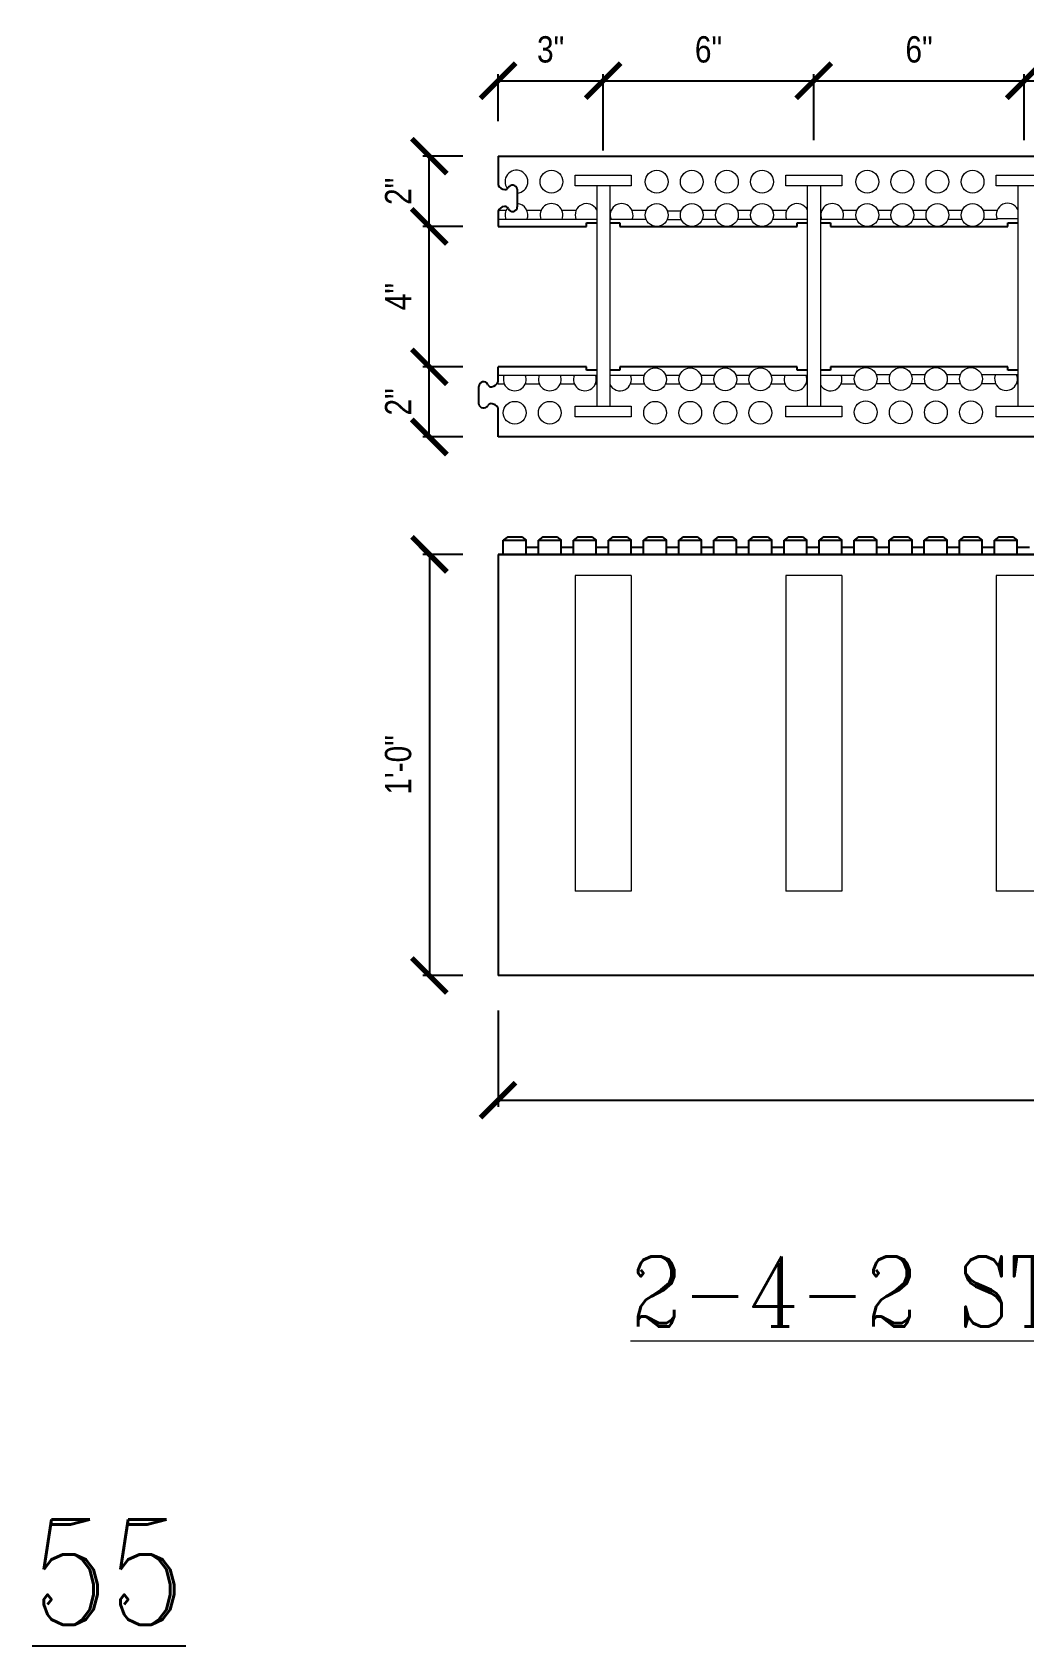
# Model space of a CAD drawing. Header units: inches. Extents: x -109.5 to -47.7, y 32.3 to 113.6.
# Drawn here: x -109.48 to -81.23, y 32.28 to 78.25 of the extents above; entities that cross this region are included whole.
import ezdxf

# ---------------------------------------------------------------- set-up
doc = ezdxf.new("R2010")
doc.units = ezdxf.units.IN
doc.header["$MEASUREMENT"] = 0
doc.layers.get('Defpoints').update_dxf_attribs({"color": 252})
for name, color, linetype, lineweight in [('A1 fine', 251, 'Continuous', 5), ('DETAILS', 7, 'Continuous', 13), ('DIM', 3, 'Continuous', 13)]:
    doc.layers.add(name, color=color, linetype=linetype, lineweight=lineweight)
doc.styles.add('ARCTEXT', font='arctext.shx', dxfattribs={"width": 0.85})
doc.styles.add('RomanC', font='romanc.shx', dxfattribs={"width": 0.85, "height": 5})
doc.dimstyles.new('ARCTEXT 1-1', dxfattribs={"dimscale": 0, "dimtxt": 1, "dimasz": 1, "dimexe": 0.1875, "dimexo": 1, "dimgap": 0.5, "dimtad": 1, "dimdec": 4, "dimzin": 3, "dimdsep": 46, "dimlunit": 4, "dimtxsty": 'ARCTEXT', "dimblk": 'ARCHTICK', "dimcen": 1, "dimclrd": 256, "dimclre": 256, "dimclrt": 256, "dimadec": 0, "dimazin": 0, "dimtfac": 1, "dimtdec": 4, "dimtofl": 0, "dimtmove": 2, "dimatfit": 3, "dimldrblk": 'arrow', "dimfxl": 1, "dimtolj": 1, "dimtzin": 0, "dimarcsym": 0})

# ---------------------------------------------------------------- blocks, each defined once
blk = doc.blocks.new('_ArchTick')
at = {"color": 0, "linetype": 'ByBlock', "const_width": 0.15}
blk.add_lwpolyline([(-0.5, -0.5), (0.5, 0.5)], dxfattribs=at)
blk = doc.blocks.new('*D174')
at = {"layer": 'Defpoints', "color": 0}
for p in [(-98.164, 68.72), (-96.206, 68.72), (-96.206, 66.72)]:
    blk.add_point(p, dxfattribs=at)
at = {"layer": 'DIM', "lineweight": -2}
for p, q in [((-97.206, 68.72), (-98.352, 68.72)), ((-98.164, 66.72), (-98.164, 68.72)), ((-97.206, 66.72), (-98.352, 66.72))]:
    blk.add_line(p, q, dxfattribs=at)
for p, rotation in [((-98.164, 68.72), 90), ((-98.164, 66.72), 270)]:
    blk.add_blockref('_ArchTick', p, dxfattribs=dict(at, rotation=rotation))
at = {"layer": 'DIM', "color": 2, "insert": (-99.052, 67.72), "char_height": 0.75, "attachment_point": 5, "rotation": 90, "style": 'ARCTEXT'}
blk.add_mtext('\\A1;2"', dxfattribs=at)
blk = doc.blocks.new('arrow')
at = {"layer": 'DIM'}
blk.add_hatch(color=253, dxfattribs=at).paths.add_polyline_path([(-2, 0.5), (-2, -0.5), (0, 0)])
at = {"layer": 'DIM', "lineweight": 9}
for points in [[(-2, 0.983), (-2, 0.5), (-2.469, 0.617)], [(0.374, 0.094), (0, 0)], [(0.374, -0.094), (0, 0)], [(-2, -0.983), (-2, -0.5), (-2.469, -0.617)]]:
    blk.add_lwpolyline(points, dxfattribs=at)
at = {"layer": 'DIM', "lineweight": 15}
blk.add_lwpolyline([(0, 0), (-2, -0.5), (-2, 0.5), (0, 0)], dxfattribs=at)
blk = doc.blocks.new('*D175')
at = {"layer": 'Defpoints', "color": 0}
for p in [(-98.164, 72.72), (-96.206, 72.72), (-96.206, 68.72)]:
    blk.add_point(p, dxfattribs=at)
at = {"layer": 'DIM', "lineweight": -2}
for p, q in [((-97.206, 72.72), (-98.352, 72.72)), ((-98.164, 68.72), (-98.164, 72.72)), ((-97.206, 68.72), (-98.352, 68.72))]:
    blk.add_line(p, q, dxfattribs=at)
for p, rotation in [((-98.164, 72.72), 90), ((-98.164, 68.72), 270)]:
    blk.add_blockref('_ArchTick', p, dxfattribs=dict(at, rotation=rotation))
at = {"layer": 'DIM', "color": 2, "insert": (-99.052, 70.72), "char_height": 0.75, "attachment_point": 5, "rotation": 90, "style": 'ARCTEXT'}
blk.add_mtext('\\A1;4"', dxfattribs=at)
blk = doc.blocks.new('*D176')
at = {"layer": 'Defpoints', "color": 0}
for p in [(-98.164, 74.72), (-96.206, 74.72), (-96.206, 72.72)]:
    blk.add_point(p, dxfattribs=at)
at = {"layer": 'DIM', "lineweight": -2}
for p, q in [((-97.206, 74.72), (-98.352, 74.72)), ((-98.164, 72.72), (-98.164, 74.72)), ((-97.206, 72.72), (-98.352, 72.72))]:
    blk.add_line(p, q, dxfattribs=at)
for p, rotation in [((-98.164, 74.72), 90), ((-98.164, 72.72), 270)]:
    blk.add_blockref('_ArchTick', p, dxfattribs=dict(at, rotation=rotation))
at = {"layer": 'DIM', "color": 2, "insert": (-99.052, 73.72), "char_height": 0.75, "attachment_point": 5, "rotation": 90, "style": 'ARCTEXT'}
blk.add_mtext('\\A1;2"', dxfattribs=at)
blk = doc.blocks.new('*D177')
at = {"layer": 'Defpoints', "color": 0}
for p in [(-96.206, 51.376), (-48.206, 51.376), (-48.206, 47.824)]:
    blk.add_point(p, dxfattribs=at)
at = {"layer": 'DIM', "lineweight": -2}
for p, q in [((-96.206, 50.376), (-96.206, 47.637)), ((-48.206, 50.376), (-48.206, 47.637)), ((-96.206, 47.824), (-48.206, 47.824))]:
    blk.add_line(p, q, dxfattribs=at)
at = {"layer": 'DIM', "lineweight": -2, "rotation": 180}
blk.add_blockref('_ArchTick', (-96.206, 47.824), dxfattribs=at)
at = {"layer": 'DIM', "lineweight": -2}
blk.add_blockref('_ArchTick', (-48.206, 47.824), dxfattribs=at)
at = {"layer": 'DIM', "color": 2, "insert": (-72.206, 48.712), "char_height": 0.75, "attachment_point": 5, "style": 'ARCTEXT'}
blk.add_mtext('\\A1;4\'-0"', dxfattribs=at)
blk = doc.blocks.new('*D178')
at = {"layer": 'Defpoints', "color": 0}
for p in [(-96.206, 63.376), (-98.161, 51.376), (-96.206, 51.376)]:
    blk.add_point(p, dxfattribs=at)
at = {"layer": 'DIM', "lineweight": -2}
for p, q in [((-97.206, 63.376), (-98.348, 63.376)), ((-98.161, 63.376), (-98.161, 51.376)), ((-97.206, 51.376), (-98.348, 51.376))]:
    blk.add_line(p, q, dxfattribs=at)
for p, rotation in [((-98.161, 63.376), 90), ((-98.161, 51.376), 270)]:
    blk.add_blockref('_ArchTick', p, dxfattribs=dict(at, rotation=rotation))
at = {"layer": 'DIM', "color": 2, "insert": (-99.049, 57.376), "char_height": 0.75, "attachment_point": 5, "rotation": 90, "style": 'ARCTEXT'}
blk.add_mtext('\\A1;1\'-0"', dxfattribs=at)
blk = doc.blocks.new('*D179')
at = {"layer": 'Defpoints', "color": 0}
for p in [(-93.208, 76.872), (-96.206, 74.72), (-93.208, 73.88)]:
    blk.add_point(p, dxfattribs=at)
at = {"layer": 'DIM', "lineweight": -2}
for p, q in [((-96.206, 75.72), (-96.206, 77.06)), ((-96.206, 76.872), (-93.208, 76.872)), ((-93.208, 74.88), (-93.208, 77.06))]:
    blk.add_line(p, q, dxfattribs=at)
at = {"layer": 'DIM', "lineweight": -2, "rotation": 180}
blk.add_blockref('_ArchTick', (-96.206, 76.872), dxfattribs=at)
at = {"layer": 'DIM', "lineweight": -2}
blk.add_blockref('_ArchTick', (-93.208, 76.872), dxfattribs=at)
at = {"layer": 'DIM', "color": 2, "insert": (-94.707, 77.76), "char_height": 0.75, "attachment_point": 5, "style": 'ARCTEXT'}
blk.add_mtext('\\A1;3"', dxfattribs=at)
blk = doc.blocks.new('*D180')
at = {"layer": 'Defpoints', "color": 0}
for p in [(-87.208, 76.872), (-87.208, 74.18), (-93.208, 73.88)]:
    blk.add_point(p, dxfattribs=at)
at = {"layer": 'DIM', "lineweight": -2}
for p, q in [((-93.208, 74.88), (-93.208, 77.06)), ((-93.208, 76.872), (-87.208, 76.872)), ((-87.208, 75.18), (-87.208, 77.06))]:
    blk.add_line(p, q, dxfattribs=at)
at = {"layer": 'DIM', "lineweight": -2, "rotation": 180}
blk.add_blockref('_ArchTick', (-93.208, 76.872), dxfattribs=at)
at = {"layer": 'DIM', "lineweight": -2}
blk.add_blockref('_ArchTick', (-87.208, 76.872), dxfattribs=at)
at = {"layer": 'DIM', "color": 2, "insert": (-90.208, 77.76), "char_height": 0.75, "attachment_point": 5, "style": 'ARCTEXT'}
blk.add_mtext('\\A1;6"', dxfattribs=at)
blk = doc.blocks.new('*D181')
at = {"layer": 'Defpoints', "color": 0}
for p in [(-81.208, 76.872), (-87.208, 74.18), (-81.208, 74.18)]:
    blk.add_point(p, dxfattribs=at)
at = {"layer": 'DIM', "lineweight": -2}
for p, q in [((-87.208, 75.18), (-87.208, 77.06)), ((-87.208, 76.872), (-81.208, 76.872)), ((-81.208, 75.18), (-81.208, 77.06))]:
    blk.add_line(p, q, dxfattribs=at)
at = {"layer": 'DIM', "lineweight": -2, "rotation": 180}
blk.add_blockref('_ArchTick', (-87.208, 76.872), dxfattribs=at)
at = {"layer": 'DIM', "lineweight": -2}
blk.add_blockref('_ArchTick', (-81.208, 76.872), dxfattribs=at)
at = {"layer": 'DIM', "color": 2, "insert": (-84.208, 77.76), "char_height": 0.75, "attachment_point": 5, "style": 'ARCTEXT'}
blk.add_mtext('\\A1;6"', dxfattribs=at)
blk = doc.blocks.new('*D182')
at = {"layer": 'Defpoints', "color": 0}
for p in [(-75.208, 76.872), (-81.208, 74.18), (-75.208, 74.18)]:
    blk.add_point(p, dxfattribs=at)
at = {"layer": 'DIM', "lineweight": -2}
for p, q in [((-81.208, 75.18), (-81.208, 77.06)), ((-81.208, 76.872), (-75.208, 76.872)), ((-75.208, 75.18), (-75.208, 77.06))]:
    blk.add_line(p, q, dxfattribs=at)
at = {"layer": 'DIM', "lineweight": -2, "rotation": 180}
blk.add_blockref('_ArchTick', (-81.208, 76.872), dxfattribs=at)
at = {"layer": 'DIM', "lineweight": -2}
blk.add_blockref('_ArchTick', (-75.208, 76.872), dxfattribs=at)
at = {"layer": 'DIM', "color": 2, "insert": (-78.208, 77.76), "char_height": 0.75, "attachment_point": 5, "style": 'ARCTEXT'}
blk.add_mtext('\\A1;6"', dxfattribs=at)

msp = doc.modelspace()

# ---------------------------------------------------------------- linework, layer by layer
at = {"color": 1}
for p, q in [((-96.20623, 74.72036), (-48.20623, 74.72036)), ((-96.20623, 74.72036), (-96.20623, 73.89536)), ((-95.6561, 73.78106), (-95.6561, 73.28106)), ((-96.20623, 73.17036), (-96.20623, 72.72036)), ((-96.20623, 72.72036), (-93.68123, 72.72036)), ((-93.68123, 72.72036), (-93.68123, 72.82036)), ((-93.68123, 72.82036), (-93.39373, 72.82036)), ((-93.01873, 72.82036), (-92.73123, 72.82036)), ((-92.73259, 72.72036), (-87.68123, 72.72036)), ((-92.73123, 72.82036), (-92.73123, 72.72036)), ((-87.68123, 72.72036), (-87.68123, 72.82036)), ((-87.68123, 72.82036), (-87.39373, 72.82036)), ((-87.01873, 72.82036), (-86.73123, 72.82036)), ((-86.73259, 72.72036), (-81.67988, 72.72036)), ((-86.73123, 72.82036), (-86.73123, 72.72036)), ((-81.67988, 72.72036), (-81.67988, 72.82036)), ((-81.67988, 72.82036), (-81.39238, 72.82036)), ((-93.68123, 68.72036), (-96.20623, 68.72036)), ((-96.20623, 68.29536), (-96.20623, 68.72036)), ((-93.68259, 68.62036), (-93.68259, 68.72036)), ((-93.39373, 68.62036), (-93.68259, 68.62036)), ((-92.73259, 68.62036), (-93.01873, 68.62036)), ((-92.73259, 68.72036), (-92.73259, 68.62036)), ((-87.68123, 68.72036), (-92.73259, 68.72036)), ((-87.68259, 68.62036), (-87.68259, 68.72036)), ((-87.39373, 68.62036), (-87.68259, 68.62036)), ((-86.73259, 68.62036), (-87.01873, 68.62036)), ((-86.73259, 68.72036), (-86.73259, 68.62036)), ((-81.67988, 68.72036), (-86.73259, 68.72036)), ((-81.68123, 68.62036), (-81.68123, 68.72036)), ((-81.39238, 68.62036), (-81.68123, 68.62036)), ((-96.75637, 67.65965), (-96.75637, 68.15965)), ((-96.20623, 66.72036), (-96.20623, 67.54536)), ((-48.20623, 66.72036), (-96.20623, 66.72036)), ((-95.92988, 63.87639), (-96.05488, 63.77639)), ((-96.05488, 63.77639), (-95.40488, 63.77639)), ((-96.05488, 63.37639), (-96.05488, 63.77639)), ((-95.92988, 63.87639), (-95.52988, 63.87639)), ((-95.52988, 63.87639), (-95.40488, 63.77639)), ((-95.40488, 63.37639), (-95.40488, 63.77639)), ((-95.40488, 63.57639), (-95.05584, 63.57639)), ((-94.93084, 63.87639), (-95.05584, 63.77639)), ((-95.05584, 63.37639), (-95.05584, 63.77639)), ((-95.05584, 63.77639), (-94.40584, 63.77639)), ((-94.93084, 63.87639), (-94.53084, 63.87639)), ((-94.53084, 63.87639), (-94.40584, 63.77639)), ((-94.40584, 63.37639), (-94.40584, 63.77639)), ((-94.40584, 63.57639), (-94.05681, 63.57639)), ((-93.93188, 63.87639), (-94.05688, 63.77639)), ((-94.05688, 63.37639), (-94.05688, 63.77639)), ((-94.05688, 63.77639), (-93.40688, 63.77639)), ((-93.93188, 63.87639), (-93.53188, 63.87639)), ((-93.53188, 63.87639), (-93.40688, 63.77639)), ((-93.40688, 63.37639), (-93.40688, 63.77639)), ((-93.40688, 63.57639), (-93.05785, 63.57639)), ((-92.93292, 63.87639), (-93.05792, 63.77639)), ((-93.05792, 63.37639), (-93.05792, 63.77639)), ((-93.05792, 63.77639), (-92.40792, 63.77639)), ((-92.93292, 63.87639), (-92.53292, 63.87639)), ((-92.53292, 63.87639), (-92.40792, 63.77639)), ((-92.40792, 63.37639), (-92.40792, 63.77639)), ((-92.40792, 63.57639), (-92.05695, 63.57639)), ((-91.93195, 63.87639), (-92.05695, 63.77639)), ((-92.05695, 63.37639), (-92.05695, 63.77639)), ((-92.05695, 63.77639), (-91.40695, 63.77639)), ((-91.93195, 63.87639), (-91.53195, 63.87639)), ((-91.53195, 63.87639), (-91.40695, 63.77639)), ((-91.40695, 63.37639), (-91.40695, 63.77639)), ((-91.40592, 63.57639), (-91.05688, 63.57639)), ((-90.93188, 63.87639), (-91.05688, 63.77639)), ((-91.05688, 63.37639), (-91.05688, 63.77639)), ((-91.05688, 63.77639), (-90.40688, 63.77639)), ((-90.93188, 63.87639), (-90.53188, 63.87639)), ((-90.53188, 63.87639), (-90.40688, 63.77639)), ((-90.40688, 63.37639), (-90.40688, 63.77639)), ((-90.40688, 63.57639), (-90.05592, 63.57639)), ((-89.93092, 63.87639), (-90.05592, 63.77639)), ((-90.05592, 63.37639), (-90.05592, 63.77639)), ((-90.05592, 63.77639), (-89.40592, 63.77639)), ((-89.93092, 63.87639), (-89.53092, 63.87639)), ((-89.53092, 63.87639), (-89.40592, 63.77639)), ((-89.40592, 63.37639), (-89.40592, 63.77639)), ((-89.40488, 63.57639), (-89.05584, 63.57639)), ((-88.93084, 63.87639), (-89.05584, 63.77639)), ((-89.05584, 63.37639), (-89.05584, 63.77639)), ((-89.05584, 63.77639), (-88.40584, 63.77639)), ((-88.93084, 63.87639), (-88.53084, 63.87639)), ((-88.53084, 63.87639), (-88.40584, 63.77639)), ((-88.40584, 63.37639), (-88.40584, 63.77639)), ((-88.40584, 63.57639), (-88.05596, 63.57639)), ((-87.93096, 63.87639), (-88.05596, 63.77639)), ((-88.05596, 63.37639), (-88.05596, 63.77639)), ((-88.05596, 63.77639), (-87.40596, 63.77639)), ((-87.93096, 63.87639), (-87.53096, 63.87639)), ((-87.53096, 63.87639), (-87.40596, 63.77639)), ((-87.40596, 63.37639), (-87.40596, 63.77639)), ((-87.40596, 63.57639), (-87.05539, 63.57639)), ((-86.93039, 63.87639), (-87.05539, 63.77639)), ((-87.05539, 63.37639), (-87.05539, 63.77639)), ((-87.05539, 63.77639), (-86.40539, 63.77639)), ((-86.93039, 63.87639), (-86.53039, 63.87639)), ((-86.53039, 63.87639), (-86.40539, 63.77639)), ((-86.40539, 63.37639), (-86.40539, 63.77639)), ((-86.40539, 63.57639), (-86.05643, 63.57639)), ((-85.93143, 63.87639), (-86.05643, 63.77639)), ((-86.05643, 63.37639), (-86.05643, 63.77639)), ((-86.05643, 63.77639), (-85.40643, 63.77639)), ((-85.93143, 63.87639), (-85.53143, 63.87639)), ((-85.53143, 63.87639), (-85.40643, 63.77639)), ((-85.40643, 63.37639), (-85.40643, 63.77639)), ((-85.40643, 63.57639), (-85.05643, 63.57639)), ((-84.93143, 63.87639), (-85.05643, 63.77639)), ((-85.05643, 63.37639), (-85.05643, 63.77639)), ((-85.05643, 63.77639), (-84.40643, 63.77639)), ((-84.93143, 63.87639), (-84.53143, 63.87639)), ((-84.53143, 63.87639), (-84.40643, 63.77639)), ((-84.40643, 63.37639), (-84.40643, 63.77639)), ((-84.40643, 63.57639), (-84.05762, 63.57639)), ((-83.93262, 63.87639), (-84.05762, 63.77639)), ((-84.05762, 63.37639), (-84.05762, 63.77639)), ((-84.05762, 63.77639), (-83.40762, 63.77639)), ((-83.93262, 63.87639), (-83.53262, 63.87639)), ((-83.53262, 63.87639), (-83.40762, 63.77639)), ((-83.40762, 63.37639), (-83.40762, 63.77639)), ((-83.40762, 63.57639), (-83.05762, 63.57639)), ((-82.93262, 63.87639), (-83.05762, 63.77639)), ((-83.05762, 63.37639), (-83.05762, 63.77639)), ((-83.05762, 63.77639), (-82.40762, 63.77639)), ((-82.93262, 63.87639), (-82.53262, 63.87639)), ((-82.53262, 63.87639), (-82.40762, 63.77639)), ((-82.40762, 63.37639), (-82.40762, 63.77639)), ((-82.40762, 63.57639), (-82.05762, 63.57639)), ((-81.93262, 63.87639), (-82.05762, 63.77639)), ((-82.05762, 63.37639), (-82.05762, 63.77639)), ((-82.05762, 63.77639), (-81.40762, 63.77639)), ((-81.93262, 63.87639), (-81.53262, 63.87639)), ((-81.53262, 63.87639), (-81.40762, 63.77639)), ((-81.40762, 63.37639), (-81.40762, 63.77639)), ((-81.40762, 63.57639), (-81.05777, 63.57639)), ((-96.20623, 63.37639), (-96.20623, 51.37639)), ((-48.20623, 63.37639), (-96.20623, 63.37639)), ((-96.20623, 63.37639), (-48.20623, 63.37639)), ((-48.20623, 51.37639), (-96.20623, 51.37639))]:
    msp.add_line(p, q, dxfattribs=at)
for centre, radius, start, end in [((-95.99998, 74.00362), 0.23294, 207.696314, 268.203531), ((-96.00415, 73.87075), 0.1, 268.203531, 331.332386), ((-95.79366, 73.75566), 0.13989, 10.458788, 151.332386), ((-95.99998, 73.07389), 0.21828, 96.322378, 160.888256), ((-96.01301, 73.19145), 0.1, 22.594395, 96.322378), ((-95.79366, 73.28273), 0.13758, 202.594395, 359.304886), ((-96.6188, 68.15798), 0.13758, 22.594395, 179.304886), ((-96.39946, 68.24926), 0.1, 202.594395, 276.322378), ((-96.41248, 68.36682), 0.21828, 276.322378, 340.888256), ((-96.6188, 67.68505), 0.13989, 190.458788, 331.332386), ((-96.40832, 67.56996), 0.1, 88.203531, 151.332386), ((-96.41248, 67.43709), 0.23294, 27.696314, 88.203531)]:
    msp.add_arc(centre, radius, start, end, dxfattribs=at)
at = {"layer": 'A1 fine'}
for p, q in [((-95.98123, 73.17036), (-96.20623, 73.17036)), ((-94.9822, 73.17036), (-95.38123, 73.17036)), ((-93.9827, 73.17036), (-94.3822, 73.17036)), ((-92.9827, 73.17036), (-93.01873, 73.17036)), ((-91.9827, 73.17036), (-92.38377, 73.17036)), ((-91.38271, 73.16781), (-90.98376, 73.16781)), ((-89.9827, 73.17036), (-90.38377, 73.17036)), ((-88.9827, 73.17036), (-89.38377, 73.17036)), ((-87.9827, 73.17036), (-88.38377, 73.17036)), ((-86.9827, 73.17036), (-87.01873, 73.17036)), ((-85.9827, 73.17036), (-86.38377, 73.17036)), ((-84.9827, 73.17036), (-85.38377, 73.17036)), ((-83.9827, 73.17036), (-84.38377, 73.17036)), ((-82.9827, 73.17036), (-83.38377, 73.17036)), ((-81.98227, 73.17036), (-82.38334, 73.17036)), ((-95.98123, 72.92036), (-96.20623, 72.92036)), ((-93.98376, 72.92036), (-95.98123, 72.92036)), ((-93.39373, 72.92036), (-93.98376, 72.92036)), ((-92.38271, 72.92036), (-93.01873, 72.92036)), ((-91.98376, 72.92036), (-92.38271, 72.92036)), ((-91.38377, 72.91781), (-90.9827, 72.91781)), ((-89.98376, 72.92036), (-90.38271, 72.92036)), ((-88.98376, 72.92036), (-89.38271, 72.92036)), ((-87.98376, 72.92036), (-88.38271, 72.92036)), ((-87.39373, 72.92036), (-87.98376, 72.92036)), ((-86.38271, 72.92036), (-87.01873, 72.92036)), ((-85.98376, 72.92036), (-86.38271, 72.92036)), ((-84.98376, 72.92036), (-85.38271, 72.92036)), ((-83.98376, 72.92036), (-84.38271, 72.92036)), ((-82.98376, 72.92036), (-83.38271, 72.92036)), ((-81.98333, 72.92036), (-82.38228, 72.92036)), ((-81.39238, 72.93221), (-81.98355, 72.93221)), ((-96.20623, 68.48479), (-94.03041, 68.48479)), ((-96.20623, 68.23479), (-96.02934, 68.23479)), ((-95.43041, 68.23479), (-95.02934, 68.23479)), ((-94.43041, 68.23479), (-94.02934, 68.23479)), ((-94.03041, 68.48479), (-93.39373, 68.48479)), ((-93.43041, 68.23479), (-93.39373, 68.23479)), ((-93.01873, 68.48479), (-92.42935, 68.48479)), ((-92.43041, 68.23479), (-92.02934, 68.23479)), ((-92.42935, 68.48479), (-92.03041, 68.48479)), ((-91.43041, 68.23479), (-91.02934, 68.23479)), ((-91.42935, 68.48479), (-91.03041, 68.48479)), ((-90.43041, 68.23479), (-90.02934, 68.23479)), ((-90.42935, 68.48479), (-90.03041, 68.48479)), ((-89.43041, 68.23479), (-89.02934, 68.23479)), ((-89.42935, 68.48479), (-89.03041, 68.48479)), ((-88.43041, 68.23479), (-88.02934, 68.23479)), ((-88.42935, 68.48479), (-88.03041, 68.48479)), ((-88.03041, 68.48479), (-87.39373, 68.48479)), ((-87.43041, 68.23479), (-87.39373, 68.23479)), ((-87.01873, 68.48479), (-86.42935, 68.48479)), ((-86.43041, 68.23479), (-86.02385, 68.23479)), ((-86.42935, 68.48479), (-86.0348, 68.48479)), ((-85.4302, 68.24665), (-85.02913, 68.24665)), ((-85.42913, 68.49665), (-85.03019, 68.49665)), ((-84.4302, 68.24665), (-84.02913, 68.24665)), ((-84.42913, 68.49665), (-84.03019, 68.49665)), ((-83.4302, 68.24665), (-83.02913, 68.24665)), ((-83.42913, 68.49665), (-83.03019, 68.49665)), ((-82.4302, 68.24665), (-82.02913, 68.24665)), ((-82.42913, 68.49665), (-82.03019, 68.49665)), ((-82.03019, 68.49665), (-81.39238, 68.49665)), ((-81.4302, 68.24665), (-81.39238, 68.24665))]:
    msp.add_line(p, q, dxfattribs=at)
for centre in [(-94.6822, 73.99536), (-91.68324, 73.99408), (-90.68324, 73.99408), (-89.68324, 73.99408), (-88.68324, 73.99408), (-85.68324, 73.99408), (-84.68324, 73.99408), (-83.68324, 73.99408), (-82.68324, 73.99408), (-91.68324, 73.04408), (-90.68324, 73.04408), (-89.68324, 73.04408), (-88.68324, 73.04408), (-85.68324, 73.04408), (-84.68324, 73.04408), (-83.68324, 73.04408), (-82.68324, 73.04408), (-91.72988, 68.36106), (-90.72988, 68.36106), (-89.72988, 68.36106), (-88.72988, 68.36106), (-85.72966, 68.37292), (-84.72966, 68.37292), (-83.72966, 68.37292), (-82.72966, 68.37292), (-95.72988, 67.41106), (-94.72988, 67.41106), (-91.72988, 67.41106), (-90.72988, 67.41106), (-89.72988, 67.41106), (-88.72988, 67.41106), (-85.72966, 67.42292), (-84.72966, 67.42292), (-83.72966, 67.42292), (-82.72966, 67.42292)]:
    msp.add_circle(centre, 0.325, dxfattribs=at)
for centre, start, end in [((-95.68123, 73.99536), 274.436019, 217.85771), ((-95.68123, 73.04536), 140.713698, 202.619865), ((-95.68123, 73.04536), 337.380135, 85.563981), ((-94.6822, 73.04536), 337.380135, 202.619865), ((-93.68324, 73.04408), 27.02836, 202.376879), ((-92.68324, 73.04408), 337.623121, 202.376879), ((-87.68324, 73.04408), 27.02836, 202.376879), ((-86.68324, 73.04408), 337.623121, 202.376879), ((-81.68302, 73.05594), 26.583132, 202.376879), ((-95.72988, 68.36106), 157.623121, 22.376879), ((-94.72988, 68.36106), 157.623121, 22.376879), ((-93.72988, 68.36106), 157.623121, 22.376879), ((-92.72988, 68.36106), 207.279009, 22.376879), ((-87.72988, 68.36106), 157.623121, 22.376879), ((-86.72988, 68.36106), 207.279009, 22.376879), ((-81.72966, 68.37292), 157.623121, 22.376879)]:
    msp.add_arc(centre, 0.325, start, end, dxfattribs=at)
at = {"layer": 'DETAILS', "color": 6, "lineweight": 20}
for p, q in [((-93.39373, 73.87965), (-93.39373, 67.59536)), ((-93.01873, 73.87965), (-93.01873, 67.59536)), ((-87.39373, 73.87965), (-87.39373, 67.59536)), ((-87.01873, 73.87965), (-87.01873, 67.59536)), ((-81.39238, 73.87965), (-81.39238, 67.59536)), ((-94.00759, 62.77499), (-94.00759, 53.77639)), ((-92.40759, 62.77499), (-94.00759, 62.77499)), ((-92.40759, 62.77499), (-92.40759, 53.77639)), ((-88.00759, 62.77499), (-88.00759, 53.77639)), ((-86.40759, 62.77499), (-88.00759, 62.77499)), ((-86.40759, 62.77499), (-86.40759, 53.77639)), ((-82.00759, 62.77499), (-82.00759, 53.77639)), ((-80.40759, 62.77499), (-82.00759, 62.77499)), ((-92.40759, 53.77639), (-94.00759, 53.77639)), ((-86.40759, 53.77639), (-88.00759, 53.77639)), ((-80.40759, 53.77639), (-82.00759, 53.77639))]:
    msp.add_line(p, q, dxfattribs=at)
for points in [[(-92.40759, 73.87965), (-94.00759, 73.87965), (-94.00759, 74.17965), (-92.40759, 74.17965)], [(-86.40759, 73.87965), (-88.00759, 73.87965), (-88.00759, 74.17965), (-86.40759, 74.17965)], [(-80.40759, 73.87965), (-82.00759, 73.87965), (-82.00759, 74.17965), (-80.40759, 74.17965)], [(-92.40759, 67.29536), (-94.00759, 67.29536), (-94.00759, 67.59536), (-92.40759, 67.59536)], [(-86.40759, 67.29536), (-88.00759, 67.29536), (-88.00759, 67.59536), (-86.40759, 67.59536)], [(-80.40759, 67.29536), (-82.00759, 67.29536), (-82.00759, 67.59536), (-80.40759, 67.59536)]]:
    msp.add_lwpolyline(points, close=True, dxfattribs=at)

# ---------------------------------------------------------------- texts
at = {"layer": 'Defpoints', "insert": (-107.29223, 35.87801), "char_height": 3, "width": 90.08, "attachment_point": 2, "style": 'RomanC'}
msp.add_mtext('{\\L55\\P}\\P            ', dxfattribs=at)
at = {"layer": 'DIM', "insert": (-73.5199, 43.37051), "char_height": 2, "width": 47.5072766, "attachment_point": 2, "style": 'RomanC'}
msp.add_mtext('{\\L2-4-2 STANDARD (PLAN/SIDE)}', dxfattribs=at)

# ---------------------------------------------------------------- dimensions: what is measured, and where the dimension line sits
at = {"layer": 'DIM'}
for base, p1, p2, picture, middle in [((-93.20759, 76.87229), (-96.20623, 74.72036), (-93.20759, 73.87965), '*D179', (-94.70691, 77.76022)), ((-87.20759, 76.87229), (-93.20759, 73.87965), (-87.20759, 74.17965), '*D180', (-90.20759, 77.76022)), ((-81.20759, 76.87229), (-87.20759, 74.17965), (-81.20759, 74.17965), '*D181', (-84.20759, 77.76022)), ((-75.20759, 76.87229), (-81.20759, 74.17965), (-75.20759, 74.17965), '*D182', (-78.20759, 77.76022)), ((-48.20623, 47.82426), (-96.20623, 51.37639), (-48.20623, 51.37639), '*D177', (-72.20623, 48.71219))]:
    dim = msp.add_linear_dim(base=base, p1=p1, p2=p2, dimstyle='ARCTEXT 1-1', override={"dimscale": 1, "dimtxt": 0.75, "dimclrt": 2}, dxfattribs=at)
    dim.commit()
    dim.dimension.update_dxf_attribs({"geometry": picture, "text_midpoint": middle})
for base, p1, p2, picture, middle in [((-98.16406, 74.72036), (-96.20623, 72.72036), (-96.20623, 74.72036), '*D176', (-99.05199, 73.72036)), ((-98.16406, 72.72036), (-96.20623, 68.72036), (-96.20623, 72.72036), '*D175', (-99.05199, 70.72036)), ((-98.16406, 68.72036), (-96.20623, 66.72036), (-96.20623, 68.72036), '*D174', (-99.05199, 67.72036)), ((-98.16078, 51.37639), (-96.20623, 63.37639), (-96.20623, 51.37639), '*D178', (-99.04871, 57.37639))]:
    dim = msp.add_linear_dim(base=base, p1=p1, p2=p2, angle=90, dimstyle='ARCTEXT 1-1', override={"dimscale": 1, "dimtxt": 0.75, "dimclrt": 2}, dxfattribs=at)
    dim.commit()
    dim.dimension.update_dxf_attribs({"geometry": picture, "text_midpoint": middle})

doc.saveas('drawing.dxf')
